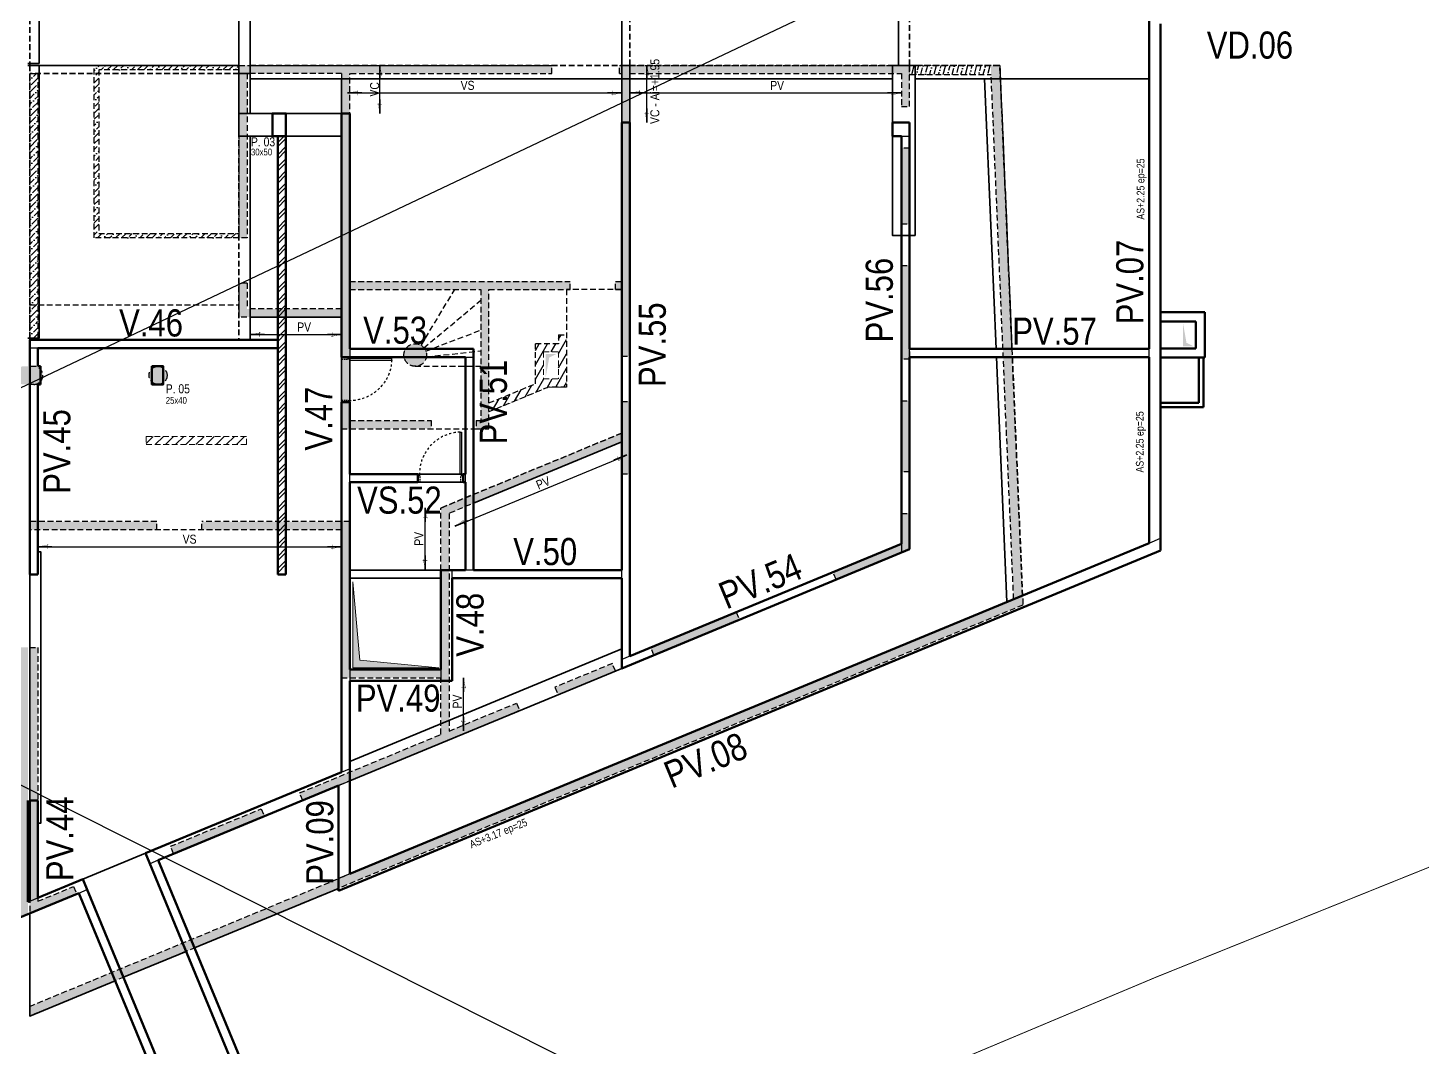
# Model space of a CAD drawing. Extents: x -10329 to 23244, y -15032 to -6928.
# Drawn here: x -1895 to 1190, y -11542 to -9287 of the extents above; entities that cross this region are included whole.
import ezdxf
from ezdxf.enums import TextEntityAlignment as Align

# ---------------------------------------------------------------- set-up
doc = ezdxf.new("R2010")
doc.units = 0
for name, pattern in [('CACHE2', [4.7625, 3.175, -1.5875]), ('CACHEX2', [19.05, 12.7, -6.35]), ('CT-CACHE(x1)', [0.1, 0.05, -0.05]), ('MIXTE', [1, 0.5, -0.25, 0, -0.25])]:
    doc.linetypes.add(name, pattern=pattern)
doc.layers.get('Defpoints').update_dxf_attribs({"color": 53})
for name, color, linetype in [('limites', 242, 'MIXTE'), ('PYC - Portes', 101, 'CACHE2'), ('PYC_Charges', 3, 'Continuous'), ('PYC_Décaissés dalles', 41, 'CACHEX2'), ('PYC_HOZ_BET_VU', 252, 'Continuous'), ('PYC_Linteaux béton', 151, 'Continuous'), ('PYC_Poteaux', 1, 'Continuous')]:
    doc.layers.add(name, color=color, linetype=linetype)
for name, color, linetype, lineweight in [('PYC_Béton vu', 60, 'Continuous', 35), ('PYC_Impact niveau supérieur', 251, 'CACHEX2', 25), ('PYC_Murs agglos', 150, 'Continuous', 40), ('PYC_Murs agglos creux - Hachures', 40, 'Continuous', 18), ('PYC_Ombrage trémie', 7, 'Continuous', 18), ('PYC_Poteaux - Repère', 233, 'Continuous', 35), ('PYC_Poutres', 102, 'Continuous', 35), ('PYC_Voiles béton armé', 6, 'Continuous', 50), ('PYC_Voiles béton armé - Repère', 233, 'Continuous', 35)]:
    doc.layers.add(name, color=color, linetype=linetype, lineweight=lineweight)
doc.styles.add('EPAIS', font='TAHOMA.TTF')
doc.styles.add('PYC_Texte_Reperage', font='ARIALN.TTF')
doc.styles.add('PYC_Texte_Section', font='ARIALN.TTF')
doc.styles.get("Standard").update_dxf_attribs({"font": 'ARIAL.TTF'})
doc.linetypes.add('RBx0.50', pattern='A,0.25,-0.025,["V",Standard,S=0.05,R=0,X=-0.025,Y=-0.05],-0.05,["V",Standard,S=0.05,R=180,X=0.025,Y=0.05],-0.025', length=0.35)
doc.dimstyles.new('REPERAGE VOILES', dxfattribs={"dimscale": 0.75, "dimtxt": 0.25, "dimasz": 0.06, "dimexe": 0.1, "dimexo": 0.05, "dimgap": 0.05, "dimtad": 1, "dimdec": 1, "dimlfac": 100, "dimrnd": 0.5, "dimzin": 12, "dimdsep": 46, "dimtxsty": 'EPAIS', "dimblk": 'repere', "dimcen": 0.09, "dimse1": 1, "dimse2": 1, "dimclrd": 256, "dimclre": 256, "dimclrt": 256, "dimadec": 0, "dimazin": 0, "dimtfac": 1, "dimtdec": 1, "dimtmove": 1, "dimatfit": 0, "dimldrblk": 'repere', "dimfxl": 1, "dimtolj": 1, "dimtzin": 0, "dimarcsym": 0})
pattern_1 = [(75, (-4032.7195, -8917.559), (-4.886254, 18.566028), [23.8125, -4.7625, 0, -4.7625])]

# ---------------------------------------------------------------- blocks, each defined once
blk = doc.blocks.new('porte_20x90')
for p, q in [((0.02, 1), (0.2, 1)), ((0.02, 0), (0.2, 0))]:
    blk.add_line(p, q)
at = {"ltscale": 0.01}
for points in [[(0.2, 0.965), (0.2, 1), (0.02, 1), (0.02, 0.95), (0.165, 0.95), (0.165, 0.965), (0.2, 0.965)], [(0.2, 0.035), (0.2, 0), (0.02, 0), (0.02, 0.05), (0.165, 0.05), (0.165, 0.035), (0.2, 0.035)]]:
    blk.add_lwpolyline(points, dxfattribs=at)
blk.add_lwpolyline([(0.2, 0.065), (1.13, 0.065), (1.13, 0.035), (0.2, 0.035)], close=True)
at = {"linetype": 'CT-CACHE(x1)'}
blk.add_arc((0.2, 0.035), 0.93, 1.8486, 90, dxfattribs=at)
blk = doc.blocks.new('*U39')
at = {"color": 0, "linetype": 'Continuous', "lineweight": 25}
blk.add_solid([(5, -28), (5, -5), (12.5, -12.5), (55, -5)], dxfattribs=at)
blk = doc.blocks.new('repere')
blk.add_lwpolyline([(0, 0), (-6.94, 0)])
blk.add_lwpolyline([(0, 0, 0, 0.2, 0), (-5.14, -0.93, 0, 0, 0)], format="xyseb")
at = {"const_width": 0.2}
blk.add_lwpolyline([(-4.62, -1.23), (-4.62, 1.09)], dxfattribs=at)
blk = doc.blocks.new('*D45')
at = {"layer": 'Defpoints', "color": 0, "transparency": 16777216}
for p in [(-961.7, -10724.6), (-930.7, -10724.6), (-961.7, -10842.1)]:
    blk.add_point(p, dxfattribs=at)
at = {"layer": 'PYC_Voiles béton armé - Repère', "lineweight": -2, "transparency": 16777216}
blk.add_line((-930.7, -10837.6), (-930.7, -10729.1), dxfattribs=at)
at = {"layer": 'PYC_Voiles béton armé - Repère', "lineweight": -2, "transparency": 16777216, "xscale": 4.5, "yscale": 4.5, "zscale": 4.5}
for p, rotation in [((-930.7, -10724.6), 90), ((-930.7, -10842.1), 270)]:
    blk.add_blockref('repere', p, dxfattribs=dict(at, rotation=rotation))
at = {"layer": 'PYC_Voiles béton armé - Repère', "transparency": 16777216, "insert": (-930.8, -10783.3), "char_height": 0.075, "attachment_point": 5, "rotation": 90, "style": 'EPAIS'}
blk.add_mtext('\\A1;117.5', dxfattribs=at)
blk = doc.blocks.new('*D48')
at = {"layer": 'Defpoints', "color": 0, "transparency": 16777216}
for p in [(-1872.7, -10397.1), (-1200.7, -10397.1), (-1200.7, -10434.8)]:
    blk.add_point(p, dxfattribs=at)
at = {"layer": 'PYC_Voiles béton armé - Repère', "lineweight": -2, "transparency": 16777216}
blk.add_line((-1868.2, -10434.8), (-1205.2, -10434.8), dxfattribs=at)
at = {"layer": 'PYC_Voiles béton armé - Repère', "lineweight": -2, "transparency": 16777216, "xscale": 4.5, "yscale": 4.5, "zscale": 4.5, "rotation": 180}
blk.add_blockref('repere', (-1872.7, -10434.8), dxfattribs=at)
at = {"layer": 'PYC_Voiles béton armé - Repère', "lineweight": -2, "transparency": 16777216, "xscale": 4.5, "yscale": 4.5, "zscale": 4.5}
blk.add_blockref('repere', (-1200.7, -10434.8), dxfattribs=at)
at = {"layer": 'PYC_Voiles béton armé - Repère', "transparency": 16777216, "insert": (-1536.7, -10434.7), "char_height": 0.075, "attachment_point": 5, "style": 'EPAIS'}
blk.add_mtext('\\A1;PV', dxfattribs=at)
blk = doc.blocks.new('*D49')
at = {"layer": 'Defpoints', "color": 0, "transparency": 16777216}
for p in [(-1015.7, -10348.5), (-979.7, -10348.5), (-980.7, -10485.6)]:
    blk.add_point(p, dxfattribs=at)
at = {"layer": 'PYC_Voiles béton armé - Repère', "lineweight": -2, "transparency": 16777216}
blk.add_line((-1015.7, -10481.1), (-1015.7, -10353), dxfattribs=at)
at = {"layer": 'PYC_Voiles béton armé - Repère', "lineweight": -2, "transparency": 16777216, "xscale": 4.5, "yscale": 4.5, "zscale": 4.5}
for p, rotation in [((-1015.7, -10348.5), 90), ((-1015.7, -10485.6), 270)]:
    blk.add_blockref('repere', p, dxfattribs=dict(at, rotation=rotation))
at = {"layer": 'PYC_Voiles béton armé - Repère', "transparency": 16777216, "insert": (-1015.8, -10417), "char_height": 0.075, "attachment_point": 5, "rotation": 90, "style": 'EPAIS'}
blk.add_mtext('\\A1;137', dxfattribs=at)
blk = doc.blocks.new('*D50')
at = {"layer": 'Defpoints', "color": 0, "transparency": 16777216}
for p in [(-580.7, -10203.9), (-569.2, -10231.6), (-961.7, -10360.5)]:
    blk.add_point(p, dxfattribs=at)
at = {"layer": 'PYC_Voiles béton armé - Repère', "lineweight": -2, "transparency": 16777216}
blk.add_line((-945.7, -10387.4), (-573.4, -10233.3), dxfattribs=at)
at = {"layer": 'PYC_Voiles béton armé - Repère', "lineweight": -2, "transparency": 16777216, "xscale": 4.5, "yscale": 4.5, "zscale": 4.5}
for p, rotation in [((-569.2, -10231.6), 22.48546513409529), ((-949.9, -10389.1), 202.4854651340953)]:
    blk.add_blockref('repere', p, dxfattribs=dict(at, rotation=rotation))
at = {"layer": 'PYC_Voiles béton armé - Repère', "transparency": 16777216, "insert": (-759.6, -10310.3), "char_height": 0.075, "attachment_point": 5, "rotation": 22.4855, "style": 'EPAIS'}
blk.add_mtext('\\A1;412', dxfattribs=at)
blk = doc.blocks.new('*U42')
at = {"color": 0, "linetype": 'Continuous', "lineweight": 25}
blk.add_solid([(5, -55), (5, -5), (12.5, -12.5), (28, -5)], dxfattribs=at)
blk = doc.blocks.new('*D53')
at = {"layer": 'Defpoints', "color": 0, "transparency": 16777216}
for p in [(-1402.7, -9926.6), (-1200.7, -9927.6), (-1200.7, -9965.3)]:
    blk.add_point(p, dxfattribs=at)
at = {"layer": 'PYC_Voiles béton armé - Repère', "lineweight": -2, "transparency": 16777216}
blk.add_line((-1398.2, -9965.3), (-1205.2, -9965.3), dxfattribs=at)
at = {"layer": 'PYC_Voiles béton armé - Repère', "lineweight": -2, "transparency": 16777216, "xscale": 4.5, "yscale": 4.5, "zscale": 4.5, "rotation": 180}
blk.add_blockref('repere', (-1402.7, -9965.3), dxfattribs=at)
at = {"layer": 'PYC_Voiles béton armé - Repère', "lineweight": -2, "transparency": 16777216, "xscale": 4.5, "yscale": 4.5, "zscale": 4.5}
blk.add_blockref('repere', (-1200.7, -9965.3), dxfattribs=at)
at = {"layer": 'PYC_Voiles béton armé - Repère', "transparency": 16777216, "insert": (-1301.7, -9965.2), "char_height": 0.075, "attachment_point": 5, "style": 'EPAIS'}
blk.add_mtext('\\A1;PV', dxfattribs=at)
blk = doc.blocks.new('*D56')
at = {"layer": 'Defpoints', "color": 0, "transparency": 16777216}
for p in [(-1187.2, -9349.9), (-580.7, -9367.9), (-580.7, -9430.7)]:
    blk.add_point(p, dxfattribs=at)
at = {"layer": 'PYC_Voiles béton armé - Repère', "lineweight": -2, "transparency": 16777216}
blk.add_line((-1182.7, -9430.7), (-585.2, -9430.7), dxfattribs=at)
at = {"layer": 'PYC_Voiles béton armé - Repère', "lineweight": -2, "transparency": 16777216, "xscale": 4.5, "yscale": 4.5, "zscale": 4.5, "rotation": 180}
blk.add_blockref('repere', (-1187.2, -9430.7), dxfattribs=at)
at = {"layer": 'PYC_Voiles béton armé - Repère', "lineweight": -2, "transparency": 16777216, "xscale": 4.5, "yscale": 4.5, "zscale": 4.5}
blk.add_blockref('repere', (-580.7, -9430.7), dxfattribs=at)
at = {"layer": 'PYC_Voiles béton armé - Repère', "transparency": 16777216, "insert": (-884, -9430.7), "char_height": 0.075, "attachment_point": 5, "style": 'EPAIS'}
blk.add_mtext('\\A1;606.5', dxfattribs=at)
blk = doc.blocks.new('*D57')
at = {"layer": 'Defpoints', "color": 0, "transparency": 16777216}
for p in [(-562.7, -9349.9), (38.3, -9368.9), (38.3, -9430.7)]:
    blk.add_point(p, dxfattribs=at)
at = {"layer": 'PYC_Voiles béton armé - Repère', "lineweight": -2, "transparency": 16777216}
blk.add_line((-558.2, -9430.7), (33.8, -9430.7), dxfattribs=at)
at = {"layer": 'PYC_Voiles béton armé - Repère', "lineweight": -2, "transparency": 16777216, "xscale": 4.5, "yscale": 4.5, "zscale": 4.5, "rotation": 180}
blk.add_blockref('repere', (-562.7, -9430.7), dxfattribs=at)
at = {"layer": 'PYC_Voiles béton armé - Repère', "lineweight": -2, "transparency": 16777216, "xscale": 4.5, "yscale": 4.5, "zscale": 4.5}
blk.add_blockref('repere', (38.3, -9430.7), dxfattribs=at)
at = {"layer": 'PYC_Voiles béton armé - Repère', "transparency": 16777216, "insert": (-262.2, -9430.7), "char_height": 0.075, "attachment_point": 5, "style": 'EPAIS'}
blk.add_mtext('\\A1;601', dxfattribs=at)
blk = doc.blocks.new('*D58')
at = {"layer": 'Defpoints', "color": 0, "transparency": 16777216}
for p in [(-1182.7, -9369.6), (-1115.9, -9369.6), (-1182.7, -9476.1)]:
    blk.add_point(p, dxfattribs=at)
at = {"layer": 'PYC_Voiles béton armé - Repère', "lineweight": -2, "transparency": 16777216}
blk.add_line((-1115.9, -9471.6), (-1115.9, -9374.1), dxfattribs=at)
at = {"layer": 'PYC_Voiles béton armé - Repère', "lineweight": -2, "transparency": 16777216, "xscale": 4.5, "yscale": 4.5, "zscale": 4.5}
for p, rotation in [((-1115.9, -9369.6), 90), ((-1115.9, -9476.1), 270)]:
    blk.add_blockref('repere', p, dxfattribs=dict(at, rotation=rotation))
at = {"layer": 'PYC_Voiles béton armé - Repère', "transparency": 16777216, "insert": (-1115.9, -9422.8), "char_height": 0.075, "attachment_point": 5, "rotation": 90, "style": 'EPAIS'}
blk.add_mtext('\\A1;PV', dxfattribs=at)
blk = doc.blocks.new('*D59')
at = {"layer": 'Defpoints', "color": 0, "transparency": 16777216}
for p in [(-562.7, -9369.6), (-525, -9369.6), (-562.7, -9496.1)]:
    blk.add_point(p, dxfattribs=at)
at = {"layer": 'PYC_Voiles béton armé - Repère', "lineweight": -2, "transparency": 16777216}
blk.add_line((-525, -9491.6), (-525, -9374.1), dxfattribs=at)
at = {"layer": 'PYC_Voiles béton armé - Repère', "lineweight": -2, "transparency": 16777216, "xscale": 4.5, "yscale": 4.5, "zscale": 4.5}
for p, rotation in [((-525, -9369.6), 90), ((-525, -9496.1), 270)]:
    blk.add_blockref('repere', p, dxfattribs=dict(at, rotation=rotation))
at = {"layer": 'PYC_Voiles béton armé - Repère', "transparency": 16777216, "insert": (-525, -9432.8), "char_height": 0.075, "attachment_point": 5, "rotation": 90, "style": 'EPAIS'}
blk.add_mtext('\\A1;PV', dxfattribs=at)
blk = doc.blocks.new('*D60')
at = {"layer": 'Defpoints', "color": 0, "transparency": 16777216}
for p in [(-562.7, -9369.6), (-525, -9369.6), (-562.7, -9496.1)]:
    blk.add_point(p, dxfattribs=at)
at = {"layer": 'PYC_Voiles béton armé - Repère', "lineweight": -2, "transparency": 16777216}
blk.add_line((-525, -9491.6), (-525, -9374.1), dxfattribs=at)
at = {"layer": 'PYC_Voiles béton armé - Repère', "lineweight": -2, "transparency": 16777216, "xscale": 4.5, "yscale": 4.5, "zscale": 4.5}
for p, rotation in [((-525, -9369.6), 90), ((-525, -9496.1), 270)]:
    blk.add_blockref('repere', p, dxfattribs=dict(at, rotation=rotation))
at = {"layer": 'PYC_Voiles béton armé - Repère', "transparency": 16777216, "insert": (-525, -9432.8), "char_height": 0.075, "attachment_point": 5, "rotation": 90, "style": 'EPAIS'}
blk.add_mtext('\\A1;PV', dxfattribs=at)

msp = doc.modelspace()

# ---------------------------------------------------------------- hatches: boundary and pattern name
at = {"layer": 'PYC_Impact niveau supérieur'}
h = msp.add_hatch(dxfattribs=at)
h.set_pattern_fill('DOTS', color=256, scale=3, angle=43, style=0)
h.set_pattern_definition([(43, (-2717.7195, -9921.5586), (-1.506481, 5.1070806), [0, -4.7625])])
h.paths.add_polyline_path([(-3669.189, -11730.968), (-3687.02, -11733.43), (-3653.567, -11975.784), (-3551.006, -11933.332), (-3557.89, -11916.7), (-3638.923, -11950.241)])
h.paths.add_polyline_path([(-3122.281, -11755.875), (-3129.165, -11739.244), (-3343.528, -11827.972), (-3336.644, -11844.604)])
h.paths.add_polyline_path([(-3727.712, -11306.988), (-3745.543, -11309.45), (-3718.743, -11503.609), (-3700.912, -11501.147)])
h.paths.add_polyline_path([(-3080.72, -11090.559), (-3757.725, -11090.559), (-3767.024, -11022.189), (-3784.855, -11024.65), (-3758.123, -11218.314), (-3740.292, -11215.853), (-3754.964, -11108.559), (-3080.72, -11108.559)])
h.paths.add_polyline_path([(-3807.703, -10727.483), (-3825.534, -10729.944), (-3797.435, -10933.514), (-3779.604, -10931.053)])
h.paths.add_polyline_path([(-3306.72, -10477.559), (-3842.339, -10477.559), (-3856.381, -10374.827), (-3874.212, -10377.288), (-3857.257, -10500.123), (-3839.426, -10497.662), (-3839.578, -10495.559), (-3306.72, -10495.559)], flags=17)
h.paths.add_polyline_path([(-3902.188, -10042.973), (-3920.019, -10045.434), (-3905.935, -10147.467), (-3888.104, -10145.006)], flags=16)
h.paths.add_polyline_path([(-3947.311, -9716.073), (-3965.142, -9718.534), (-3932.598, -9954.299), (-3914.767, -9951.837)], flags=17)
h.paths.add_polyline_path([(-2845.72, -8908.559), (-4076.945, -8908.559), (-4061.267, -9022.137), (-4043.436, -9019.676), (-4056.289, -8926.559), (-2863.72, -8926.559), (-2863.72, -9005.559), (-2845.72, -9005.559)])
h.paths.add_polyline_path([(-4011.713, -9249.497), (-4029.544, -9251.958), (-4013.409, -9368.85), (-3995.578, -9366.388)])
h.paths.add_polyline_path([(-2814.22, -9208.559), (-2845.72, -9208.559), (-2845.72, -9097.559), (-2863.72, -9097.559), (-2863.72, -9226.559), (-2814.22, -9226.559)])
h.paths.add_polyline_path([(-2645.72, -9208.559), (-2722.22, -9208.559), (-2722.22, -9226.559), (-2663.72, -9226.559), (-2663.72, -9320.559), (-2645.72, -9320.559)])
h.paths.add_polyline_path([(-2645.72, -9412.559), (-2663.72, -9412.559), (-2663.72, -9589.559), (-2645.72, -9589.559)])
edge = h.paths.add_edge_path()
edge.add_arc((-2398.72, -10055.559), 20, 0, 360)
edge = h.paths.add_edge_path(flags=17)
edge.add_arc((-2820.72, -10291.559), 25, 0, 360)
h.paths.add_polyline_path([(-2916.696, -11670.78), (-2923.58, -11654.149), (-3044.159, -11704.058), (-3037.275, -11720.69)])
h.paths.add_polyline_path([(-2214.474, -11380.119), (-2221.358, -11363.488), (-2355.797, -11419.134), (-2348.913, -11435.766)])
h.paths.add_polyline_path([(-1872.72, -10657.559), (-1890.72, -10657.559), (-1890.72, -11246.112), (-1786.591, -11203.011), (-1793.475, -11186.38), (-1872.72, -11219.18)])
h.paths.add_polyline_path([(-1371.725, -11031.292), (-1378.609, -11014.66), (-1579.112, -11097.652), (-1572.228, -11114.283)])
h.paths.add_polyline_path([(-1609.72, -10379.059), (-1890.72, -10379.059), (-1890.72, -10397.059), (-1609.72, -10397.059)])
edge = h.paths.add_edge_path()
edge.add_line((-1894.72, -10035.559), (-1903.72, -10035.559))
edge.add_arc((-1903.72, -10055.559), 20, 90, 270)
edge.add_line((-1903.72, -10075.559), (-1894.72, -10075.559))
edge.add_line((-1894.72, -10075.559), (-1894.72, -10035.559))
edge = h.paths.add_edge_path()
edge.add_line((-1881.72, -10035.559), (-1890.72, -10035.559))
edge.add_line((-1890.72, -10035.559), (-1890.72, -10075.559))
edge.add_line((-1890.72, -10075.559), (-1881.72, -10075.559))
edge.add_arc((-1881.72, -10055.559), 20, 270, 450)
edge = h.paths.add_edge_path()
edge.add_arc((-1606.72, -10055.559), 20, 0, 360)
edge = h.paths.add_edge_path(flags=17)
edge.add_arc((-1037.72, -10010.559), 25, 0, 360)
h.paths.add_polyline_path([(-562.72, -9387.559), (38.28, -9387.559), (38.28, -9460.559), (56.28, -9460.559), (56.28, -9369.559), (-585.72, -9369.559), (-585.72, -9387.559), (-580.72, -9387.559), (-580.72, -9847.559), (-594.72, -9847.559), (-594.72, -9865.559), (-580.72, -9865.559), (-580.72, -10013.059), (-562.72, -10013.059)])
h.paths.add_polyline_path([(-594.661, -10709.652), (-601.545, -10693.02), (-728.592, -10745.607), (-721.708, -10762.239)], flags=17)
h.paths.add_polyline_path([(-320.702, -10596.256), (-327.586, -10579.624), (-516.539, -10657.835), (-509.655, -10674.467)])
h.paths.add_polyline_path([(56.28, -10440.217), (56.28, -10361.059), (38.28, -10361.059), (38.28, -10428.186), (-113.223, -10490.896), (-106.339, -10507.528)])
h.paths.add_polyline_path([(56.28, -10112.059), (38.28, -10112.059), (38.28, -10269.059), (56.28, -10269.059)])
h.paths.add_polyline_path([(56.28, -9812.559), (38.28, -9812.559), (38.28, -10020.059), (56.28, -10020.059)])
h.paths.add_polyline_path([(56.28, -9552.559), (38.28, -9552.559), (38.28, -9720.559), (56.28, -9720.559)], flags=17)
edge = h.paths.add_edge_path()
edge.add_arc((47.28, -8917.559), 20, 0, 360)
edge = h.paths.add_edge_path()
edge.add_arc((-572.72, -8917.559), 20, 0, 360)
edge = h.paths.add_edge_path()
edge.add_arc((-1216.72, -8917.559), 20, 0, 360)
h.paths.add_polyline_path([(-3133.72, -10625.559), (-3133.72, -9549.559), (-3970.433, -9549.559), (-3982.999, -9457.524), (-4000.83, -9459.985), (-3977.721, -9627.398), (-3959.89, -9624.937), (-3967.672, -9567.559), (-3151.72, -9567.559), (-3151.72, -10477.559), (-3216.72, -10477.559), (-3216.72, -10495.559), (-3151.72, -10495.559), (-3151.72, -10625.559)])
h.paths.add_polyline_path([(-1912.72, -10657.559), (-1912.72, -11235.737), (-2006.995, -11274.759), (-2000.111, -11291.391), (-1894.72, -11247.768), (-1894.72, -10657.559)])
h.paths.add_polyline_path([(-2657.72, -10625.559), (-2675.72, -10625.559), (-2675.72, -11551.555), (-2838.574, -11618.964), (-2831.69, -11635.595), (-2433.918, -11470.951), (-2440.802, -11454.319), (-2657.72, -11544.105)])
h.paths.add_polyline_path([(-874.72, -10173.559), (-874.72, -9865.559), (-694.72, -9865.559), (-694.72, -9847.559), (-1182.72, -9847.559), (-1182.72, -9387.559), (-735.72, -9387.559), (-735.72, -9369.559), (-1427.72, -9369.559), (-1427.72, -9751.559), (-1409.72, -9751.559), (-1409.72, -9387.559), (-1200.72, -9387.559), (-1200.72, -9908.559), (-1409.72, -9908.559), (-1409.72, -9850.559), (-1427.72, -9850.559), (-1427.72, -9926.559), (-1200.72, -9926.559), (-1200.72, -10173.559), (-1002.72, -10173.559), (-1002.72, -10155.559), (-1182.72, -10155.559), (-1182.72, -9865.559), (-892.72, -9865.559), (-892.72, -10155.559), (-902.72, -10155.559), (-902.72, -10173.559)])
h.paths.add_polyline_path([(-1182.72, -10706.559), (-1182.72, -10379.059), (-1509.72, -10379.059), (-1509.72, -10397.059), (-1200.72, -10397.059), (-1200.72, -10724.559), (-980.72, -10724.559), (-980.72, -10849.967), (-1293.604, -10979.475), (-1286.719, -10996.106), (-806.714, -10797.424), (-813.598, -10780.793), (-962.72, -10842.516), (-962.72, -10360.903), (-581.029, -10203.121), (-580.72, -10273.559), (-562.72, -10273.559), (-562.72, -10113.059), (-580.72, -10113.059), (-580.41, -10182.97), (-980.72, -10348.872), (-980.72, -10706.559)])
h.paths.add_polyline_path([(-3008.72, -9919.559), (-2715.72, -9919.559), (-2715.72, -10123.559), (-2983.72, -10123.559), (-2983.72, -10156.559), (-2965.72, -10156.559), (-2965.72, -10141.559), (-2675.72, -10141.559), (-2675.72, -10436.559), (-2965.72, -10436.559), (-2965.72, -10256.559), (-2983.72, -10256.559), (-2983.72, -10454.559), (-2657.72, -10454.559), (-2657.72, -10123.559), (-2697.72, -10123.559), (-2697.72, -9919.559), (-2645.72, -9919.559), (-2645.72, -9681.559), (-2663.72, -9681.559), (-2663.72, -9901.559), (-3008.72, -9901.559)])
h = msp.add_hatch(dxfattribs=at)
h.set_pattern_fill('ANSI36', color=256, scale=3, angle=30, style=0)
h.set_pattern_definition(pattern_1)
edge = h.paths.add_edge_path()
edge.add_line((255.77, -9369.557), (306.934, -10563.746))
edge.add_line((306.934, -10563.746), (-1890.72, -11473.39))
edge.add_line((-1890.72, -11473.39), (-1890.72, -11451.745))
edge.add_line((-1890.72, -11451.745), (286.353, -10550.619))
edge.add_line((286.353, -10550.619), (235.752, -9369.559))
edge.add_line((235.752, -9369.559), (255.77, -9369.559))
h = msp.add_hatch(dxfattribs=at)
h.set_pattern_fill('ANSI36', color=256, scale=3, style=0)
h.set_pattern_definition([(45, (-4032.7195, -8918.059), (5.051394, 18.521778), [23.8125, -4.7625, 0, -4.7625])])
h.paths.add_polyline_path([(-1427.72, -9379.559), (-1737.72, -9379.559), (-1737.72, -9741.559), (-1427.72, -9741.559), (-1427.72, -9751.559), (-1747.72, -9751.559), (-1747.72, -9369.559), (-1427.72, -9369.559)])
h = msp.add_hatch(dxfattribs=at)
h.set_pattern_fill('ANSI36', color=256, scale=3, angle=30, style=0)
h.set_pattern_definition(pattern_1)
h.paths.add_polyline_path([(235.752, -9369.559), (56.28, -9369.559), (56.28, -9389.559), (236.609, -9389.559)])
h = msp.add_hatch(dxfattribs=at)
h.set_pattern_fill('ANSI36', color=256, scale=3, style=0)
h.set_pattern_definition([(45, (-4032.7195, -8917.559), (5.051394, 18.52178), [23.8125, -4.7625, 0, -4.7625])])
h.paths.add_polyline_path([(-1890.72, -9387.559), (-1872.72, -9387.559), (-1872.72, -9977.059), (-1890.72, -9977.059)])
h = msp.add_hatch(dxfattribs=at)
h.set_pattern_fill('ANSI31', color=256, scale=5, angle=15, style=0)
h.set_pattern_definition([(60, (-4032.72, -8917.559), (-13.74815, 7.9375), [])])
h.paths.add_polyline_path([(-702.72, -9965.559), (-720.72, -9965.559), (-720.72, -9985.559), (-771.72, -9985.559), (-771.72, -10074.047), (-874.72, -10116.68), (-874.72, -10136.161), (-742.802, -10081.559), (-702.72, -10081.559)])
h.paths.add_polyline_path([(-753.72, -10003.559), (-720.72, -10003.559), (-720.72, -10063.559), (-753.72, -10063.559)], flags=16)
h = msp.add_hatch(dxfattribs=at)
h.set_pattern_fill('ANSI31', color=256, scale=5, style=0)
h.set_pattern_definition([(45, (-2717.72, -9921.559), (-11.22532, 11.22532), [])])
h.paths.add_polyline_path([(-1411.22, -10190.559), (-1633.22, -10190.559), (-1633.22, -10208.559), (-1411.22, -10208.559)])
at = {"layer": 'PYC_Murs agglos creux - Hachures', "linetype": 'Continuous', "lineweight": 15}
h = msp.add_hatch(dxfattribs=at)
h.set_pattern_fill('ANSI32', color=40, scale=2, angle=0.000056, style=0)
h.set_pattern_definition([(45.00006, (-4032.72, -8917.559), (-13.4704, 13.47037), []), (45.00006, (-4023.74, -8917.559), (-13.4704, 13.47037), [])])
h.paths.add_polyline_path([(-1323.72, -9526.059), (-1341.72, -9526.059), (-1341.72, -10496.059), (-1323.72, -10496.059)])
at = {"layer": 'PYC_Ombrage trémie'}
msp.add_hatch(color=256, dxfattribs=at).paths.add_polyline_path([(-1160.508, -10685.854), (-1175.655, -10512.188), (-1175.655, -10702.68), (-985.173, -10702.68)])

# ---------------------------------------------------------------- linework, layer by layer
at = {"color": 1}
for points in [[(-10328.724, -14072.899), (4130.259, -7219.282)], [(4276.309, -14072.899), (-9355.055, -7219.282)]]:
    msp.add_lwpolyline(points, dxfattribs=at)
at = {"layer": 'limites', "ltscale": 150, "const_width": 2, "flags": 128}
msp.add_lwpolyline([(1318.83, -11098.226), (601.041, -11387.299), (-925.512, -12028.794), (-1738.386, -12356.789), (-2773.937, -12810.42), (-2891.292, -12853.144), (-3127.837, -12946.037), (-3669.751, -13167.798), (-4315.374, -13505.633), (-4866.173, -13801.56), (-4935.281, -13331.624), (-5140.065, -11877.607), (-5212.444, -11403.823), (-5355.007, -10369.252), (-5491.872, -9385.052), (-5561.731, -8881.707), (-5613.541, -8503.048), (-5715.401, -7769.271), (-4979.569, -7732.648), (-4978.859, -7732.623), (-4129.497, -7701.928), (-4000.89, -7702.533), (-3549.959, -7704.656), (-2145.023, -7715.725), (1152.191, -7722.931)], close=True, dxfattribs=at)
at = {"layer": 'PYC_Béton vu'}
for p, q in [((-1869.72, -9365.559), (-1894.72, -9365.559)), ((-1869.72, -9369.559), (-1894.72, -9369.559)), ((-1890.72, -9365.559), (-1890.72, -9369.559)), ((-1200.72, -9476.059), (-1200.72, -9399.559)), ((-908.72, -10338.551), (-580.72, -10202.786)), ((-1773.034, -11170.343), (-1634.438, -11112.976))]:
    msp.add_line(p, q, dxfattribs=at)
at = {"layer": 'PYC_Béton vu', "linetype": 'CACHEX2'}
for points in [[(-1890.72, -8942.059), (-1890.72, -9365.559)], [(-1890.72, -9369.559), (-1890.72, -9973.059)]]:
    msp.add_lwpolyline(points, dxfattribs=at)
at = {"layer": 'PYC_Béton vu'}
for points in [[(-1869.72, -9365.559), (-1869.72, -8942.059)], [(-1894.72, -9973.059), (-1869.72, -9973.059), (-1869.72, -9369.559)], [(257.056, -9399.559), (586.28, -9399.559)], [(-1200.72, -9926.559), (-1402.72, -9926.559)], [(-1890.72, -9973.059), (-1890.72, -9977.059)], [(-1526.083, -11322.461), (-1207.72, -11190.685)], [(-1890.72, -11246.112), (-1890.72, -11473.39), (-1701.638, -11395.127)], [(-1683.159, -11387.478), (-1544.562, -11330.11)]]:
    msp.add_lwpolyline(points, dxfattribs=at)
at = {"layer": 'PYC_Charges', "color": 3, "linetype": 'CACHEX2', "lineweight": 15}
for points in [[(-753.72, -10003.559), (-753.72, -10063.559)], [(-753.72, -10003.559), (-720.72, -10003.559)], [(-720.72, -10003.559), (-720.72, -10063.559)], [(-874.72, -10136.161), (-742.802, -10081.559), (-702.72, -10081.559)], [(-753.72, -10063.559), (-720.72, -10063.559)]]:
    msp.add_lwpolyline(points, dxfattribs=at)
at = {"layer": 'PYC_Décaissés dalles'}
msp.add_line((-1890.72, -9899.559), (-1427.72, -9899.559), dxfattribs=at)
at = {"layer": 'PYC_HOZ_BET_VU', "linetype": 'RBx0.50', "ltscale": 50}
for p, q in [((38.28, -9526.059), (56.28, -9526.059)), ((-1872.72, -9995.059), (-1890.72, -9995.059)), ((-1182.72, -9997.059), (-1182.72, -10015.059)), ((-926.72, -10015.059), (-908.72, -10015.059)), ((56.28, -10015.059), (56.28, -9997.059)), ((586.28, -10015.059), (586.28, -9997.059)), ((-1182.72, -10292.059), (-1182.72, -10274.059)), ((-926.72, -10292.059), (-926.72, -10274.059)), ((586.28, -10426.474), (611.28, -10416.126)), ((38.28, -10428.186), (38.28, -10447.667)), ((-1182.72, -10504.559), (-1182.72, -10486.559)), ((-955.72, -10504.559), (-955.72, -10486.559)), ((-908.72, -10486.559), (-926.72, -10486.559)), ((-580.72, -10504.559), (-580.72, -10486.559)), ((-562.72, -10676.95), (-580.72, -10684.4)), ((-1182.72, -10706.559), (-1182.72, -10731.559)), ((-980.72, -10706.559), (-980.72, -10731.559)), ((-1200.72, -10933.453), (-1182.76, -10926.019)), ((-1207.72, -10963.407), (-1182.72, -10953.059)), ((-1606.397, -11128.426), (-1624.877, -11136.075)), ((-1182.72, -11158.692), (-1207.72, -11169.04)), ((-1781.953, -11201.092), (-1763.473, -11193.443)), ((-1890.679, -11219.038), (-1872.72, -11211.604))]:
    msp.add_line(p, q, dxfattribs=at)
at = {"layer": 'PYC_Impact niveau supérieur'}
for p, q in [((-1024.729, -9989.199), (-950.209, -9865.559)), ((-580.72, -9865.559), (-702.72, -9865.559)), ((-702.72, -9865.559), (-702.72, -10081.559)), ((-1018.432, -9994.653), (-892.72, -9889.434)), ((-1014.284, -10001.853), (-892.72, -9955.347)), ((-1013.071, -10014.738), (-892.72, -10001.204)), ((-1037.72, -10035.559), (-892.72, -10035.559)), ((-742.802, -10081.559), (-874.72, -10136.161)), ((-702.72, -10081.559), (-742.802, -10081.559)), ((-979.72, -10348.458), (-580.72, -10183.305)), ((-980.72, -10486.559), (-980.72, -10348.872))]:
    msp.add_line(p, q, dxfattribs=at)
for points in [[(255.77, -9369.557), (306.934, -10563.746), (-1890.72, -11473.39), (-1890.72, -11451.745), (286.353, -10550.619), (236.609, -9389.559)], [(-1427.72, -9368.559), (-1427.72, -9751.559)], [(-1427.72, -9369.559), (-735.72, -9369.559)], [(-735.72, -9387.559), (-735.72, -9369.559)], [(-585.72, -9369.559), (56.28, -9369.559)], [(-585.72, -9387.559), (-585.72, -9369.559)], [(38.28, -9387.559), (38.28, -9460.559), (56.28, -9460.559), (56.28, -9368.559)], [(255.77, -9369.559), (56.28, -9369.559), (56.28, -9389.559), (236.609, -9389.559)], [(-1200.72, -9387.559), (-1409.72, -9387.559)], [(-1409.72, -9387.559), (-1409.72, -9751.559)], [(-1200.72, -9387.559), (-1200.72, -9908.559)], [(-1182.72, -9847.559), (-1182.72, -9387.559)], [(-1180.72, -9387.559), (-735.72, -9387.559)], [(-585.72, -9387.559), (-580.72, -9387.559)], [(-580.72, -9387.559), (-580.72, -9847.559)], [(-562.72, -9387.559), (-562.72, -10013.059)], [(-562.72, -9387.559), (38.28, -9387.559)], [(-1409.72, -9751.559), (-1427.72, -9751.559)], [(-1427.72, -9851.559), (-1427.72, -9926.559)], [(-1409.72, -9851.559), (-1427.72, -9851.559)], [(-1409.72, -9851.559), (-1409.72, -9908.559)], [(-1182.72, -9847.559), (-694.72, -9847.559)], [(-1182.72, -9865.559), (-1182.72, -10155.559)], [(-1182.72, -9865.559), (-892.72, -9865.559), (-892.72, -10155.559)], [(-902.72, -10173.559), (-874.72, -10173.559), (-874.72, -9865.559)], [(-874.72, -9865.559), (-694.72, -9865.559)], [(-694.72, -9865.559), (-694.72, -9847.559)], [(-594.72, -9847.559), (-580.72, -9847.559)], [(-594.72, -9865.559), (-594.72, -9847.559)], [(-594.72, -9865.559), (-580.72, -9865.559)], [(-580.72, -9865.559), (-580.72, -10013.059)], [(-1200.72, -9926.559), (-1427.72, -9926.559)], [(-1200.72, -9908.559), (-1409.72, -9908.559)], [(-1200.72, -9926.559), (-1200.72, -10173.559)], [(-874.72, -10116.68), (-771.72, -10074.047), (-771.72, -9985.559)], [(-720.72, -9965.559), (-720.72, -9985.559), (-771.72, -9985.559)], [(-720.72, -9965.559), (-702.72, -9965.559)], [(-580.72, -10013.059), (-562.72, -10013.059)], [(-580.72, -10113.059), (-580.72, -10182.223)], [(-580.72, -10113.059), (-562.72, -10113.059)], [(-562.72, -10113.059), (-562.72, -10273.559)], [(-1200.72, -10173.559), (-902.72, -10173.559)], [(-1182.72, -10155.559), (-1002.72, -10155.559)], [(-1002.72, -10155.559), (-1002.72, -10173.559)], [(-902.72, -10155.559), (-892.72, -10155.559)], [(-902.72, -10155.559), (-902.72, -10173.559)], [(-580.72, -10202.786), (-962.72, -10360.903), (-962.72, -10842.516), (-813.598, -10780.793), (-806.714, -10797.424), (-1286.719, -10996.106), (-1293.604, -10979.475), (-980.72, -10849.967), (-980.72, -10724.559)], [(-580.72, -10183.305), (-980.72, -10348.872)], [(-580.72, -10203.869), (-580.72, -10273.559)], [(-580.72, -10273.559), (-562.72, -10273.559)], [(38.28, -10428.186), (38.28, -10361.059), (56.28, -10361.059), (56.28, -10440.217)], [(-1890.72, -10397.059), (-1890.72, -10379.059)], [(-1609.72, -10379.059), (-1890.72, -10379.059)], [(-1609.72, -10397.059), (-1609.72, -10379.059)], [(-1182.72, -10379.059), (-1509.72, -10379.059)], [(-1509.72, -10397.059), (-1509.72, -10379.059)], [(-1182.72, -10379.059), (-1182.72, -10486.559)], [(-1200.72, -10397.059), (-1890.72, -10397.059)], [(-1200.72, -10397.059), (-1200.72, -10724.559), (-980.72, -10724.559)], [(56.28, -10440.217), (-106.339, -10507.528), (-113.223, -10490.896), (38.28, -10428.186)], [(-1182.72, -10504.559), (-1182.72, -10486.559)], [(-980.72, -10504.559), (-980.72, -10486.559)], [(-1182.72, -10504.559), (-1182.72, -10706.559)], [(-980.72, -10504.559), (-980.72, -10706.559)], [(-1890.72, -10657.559), (-1890.72, -11246.112)], [(-1890.72, -10657.559), (-1872.72, -10657.559)], [(-1872.72, -10657.559), (-1872.72, -11219.18)], [(-1182.72, -10706.559), (-980.72, -10706.559)], [(-1872.72, -11219.18), (-1793.475, -11186.38), (-1786.591, -11203.011), (-1890.72, -11246.112)]]:
    msp.add_lwpolyline(points, dxfattribs=at)
for points in [[(-1427.72, -9379.559), (-1737.72, -9379.559), (-1737.72, -9741.559), (-1427.72, -9741.559), (-1427.72, -9751.559), (-1747.72, -9751.559), (-1747.72, -9369.559), (-1427.72, -9369.559)], [(-1890.72, -9387.559), (-1872.72, -9387.559), (-1872.72, -9977.059), (-1890.72, -9977.059)], [(56.28, -9720.559), (56.28, -9552.559), (38.28, -9552.559), (38.28, -9720.559)], [(56.28, -10020.059), (38.28, -10020.059), (38.28, -9812.559), (56.28, -9812.559)], [(56.28, -10269.059), (38.28, -10269.059), (38.28, -10112.059), (56.28, -10112.059)], [(-516.539, -10657.835), (-327.586, -10579.624), (-320.702, -10596.256), (-509.655, -10674.467)], [(-728.592, -10745.607), (-721.708, -10762.239), (-594.661, -10709.652), (-601.545, -10693.02)], [(-1378.609, -11014.66), (-1371.725, -11031.292), (-1572.228, -11114.283), (-1579.112, -11097.652)]]:
    msp.add_lwpolyline(points, close=True, dxfattribs=at)
msp.add_lwpolyline([(-1881.72, -10075.559), (-1890.72, -10075.559), (-1890.72, -10035.559), (-1881.72, -10035.559, -1)], format="xyb", close=True, dxfattribs=at)
at = {"layer": 'PYC_Impact niveau supérieur', "linetype": 'CACHEX2', "lineweight": 15}
msp.add_lwpolyline([(-1411.22, -10208.559), (-1411.22, -10190.559), (-1633.22, -10190.559), (-1633.22, -10208.559)], close=True, dxfattribs=at)
at = {"layer": 'PYC_Impact niveau supérieur'}
for centre, radius in [((-1037.72, -10010.559), 25), ((-1606.72, -10055.559), 20)]:
    msp.add_circle(centre, radius, dxfattribs=at)
at = {"layer": 'PYC_Linteaux béton', "lineweight": 35}
for p, q in [((-1200.72, -10115.059), (-1200.72, -10015.059)), ((-1182.72, -10115.059), (-1182.72, -10015.059)), ((-1031.72, -10274.059), (-931.72, -10274.059)), ((-1031.72, -10292.059), (-931.72, -10292.059)), ((-980.72, -10486.559), (-1182.72, -10486.559)), ((-1182.72, -10504.559), (-980.72, -10504.559))]:
    msp.add_line(p, q, dxfattribs=at)
at = {"layer": 'PYC_Murs agglos', "color": 150, "linetype": 'Continuous', "lineweight": 50}
for p, q in [((-1341.72, -9526.059), (-1341.72, -10496.059)), ((-1323.72, -9526.059), (-1323.72, -10496.059)), ((-1323.72, -10496.059), (-1341.72, -10496.059))]:
    msp.add_line(p, q, dxfattribs=at)
at = {"layer": 'PYC_Ombrage trémie'}
msp.add_lwpolyline([(-985.173, -10702.68), (-1175.655, -10702.68), (-1175.655, -10512.188), (-1160.508, -10685.854)], close=True, dxfattribs=at)
at = {"layer": 'PYC_Poteaux', "color": 1, "linetype": 'Continuous', "lineweight": 50}
for points in [[(-1353.72, -9526.059), (-1323.72, -9526.059), (-1323.72, -9476.059), (-1353.72, -9476.059)], [(-1620.22, -10035.559), (-1595.22, -10035.559), (-1595.22, -10075.559), (-1620.22, -10075.559)]]:
    msp.add_lwpolyline(points, close=True, dxfattribs=at)
at = {"layer": 'PYC_Poutres'}
for p, q in [((-1427.72, -9369.559), (-1427.72, -8927.559)), ((-1402.72, -9476.059), (-1402.72, -8927.559)), ((-580.72, -9399.559), (-580.72, -8938.059)), ((31.28, -8927.559), (31.28, -9369.559)), ((-1427.72, -9369.559), (-1890.72, -9369.559)), ((-1427.72, -9369.559), (-1427.72, -9476.059)), ((-1427.72, -9387.559), (-1402.72, -9387.559)), ((-1402.72, -9399.559), (-562.72, -9399.559)), ((-562.72, -9399.559), (18.28, -9399.559)), ((68.28, -9399.559), (257.056, -9399.559)), ((247.623, -9997.059), (222.023, -9399.559)), ((-1353.72, -9476.059), (-1427.72, -9476.059)), ((-1427.72, -9476.059), (-1427.72, -9516.059)), ((-1323.72, -9476.059), (-1200.72, -9476.059)), ((-1427.72, -9526.059), (-1200.72, -9526.059)), ((-1402.72, -9526.059), (-1402.72, -9976.059)), ((271.601, -10556.725), (248.394, -10015.059)), ((-1890.72, -10996.059), (-1890.72, -10496.059)), ((-1182.72, -10909.768), (-580.72, -10660.59)), ((-1182.72, -10953.059), (-580.72, -10703.881))]:
    msp.add_line(p, q, dxfattribs=at)
at = {"layer": 'PYC_Poutres', "linetype": 'CACHEX2'}
for p, q in [((-562.72, -9369.559), (-562.72, -8938.059)), ((56.28, -9369.559), (56.28, -9142.559)), ((-1402.72, -9369.559), (-580.72, -9369.559)), ((-562.72, -9369.559), (31.28, -9369.559)), ((31.28, -9369.559), (255.77, -9369.559)), ((282.655, -9997.059), (255.77, -9369.559)), ((-1427.72, -9387.559), (-1890.72, -9387.559)), ((-1427.72, -9516.059), (-1427.72, -9976.059)), ((306.023, -10542.477), (283.426, -10015.059))]:
    msp.add_line(p, q, dxfattribs=at)
at = {"layer": 'PYC_Poutres'}
for points in [[(-580.72, -9496.059), (-580.72, -9369.559), (-562.72, -9369.559), (-562.72, -9496.059)], [(68.28, -9746.059), (18.28, -9746.059), (18.28, -9369.559), (68.28, -9369.559), (68.28, -9746.059)], [(-1872.72, -10446.059), (-1865.72, -10446.059), (-1865.72, -11046.059), (-1872.72, -11046.059)]]:
    msp.add_lwpolyline(points, dxfattribs=at)
at = {"layer": 'PYC_Voiles béton armé'}
for p, q in [((586.28, -9997.059), (586.28, -9248.059)), ((611.28, -9278.059), (611.28, -10443.183)), ((-1200.72, -9476.059), (-1200.72, -10015.059)), ((-1200.72, -9476.059), (-1182.72, -9476.059)), ((-1182.72, -9476.059), (-1182.72, -9997.059)), ((-580.72, -10486.559), (-580.72, -9496.059)), ((-580.72, -9496.059), (-562.72, -9496.059)), ((-562.72, -10676.95), (-562.72, -9496.059)), ((38.28, -9496.059), (56.28, -9496.059)), ((56.28, -9997.059), (56.28, -9496.059)), ((38.28, -10428.186), (38.28, -9526.059)), ((611.28, -9916.059), (709.28, -9916.059)), ((709.28, -10016.059), (709.28, -9916.059)), ((611.28, -9936.059), (689.28, -9936.059)), ((689.28, -9996.059), (689.28, -9936.059)), ((-1890.72, -9977.059), (-1890.72, -10496.059)), ((-1890.72, -9977.059), (-1341.72, -9977.059)), ((-1872.72, -9995.059), (-1872.72, -10035.559)), ((-1872.72, -9995.059), (-1341.72, -9995.059)), ((-1200.72, -10015.059), (-926.72, -10015.059)), ((-1182.72, -9997.059), (-908.72, -9997.059)), ((-926.72, -10274.059), (-926.72, -10015.059)), ((-908.72, -10486.559), (-908.72, -9997.059)), ((56.28, -9997.059), (586.28, -9997.059)), ((56.28, -10440.217), (56.28, -10015.059)), ((56.28, -10015.059), (586.28, -10015.059)), ((586.28, -10426.474), (586.28, -10015.059)), ((611.28, -9996.059), (689.28, -9996.059)), ((611.28, -10016.059), (709.28, -10016.059)), ((696.28, -10116.059), (696.28, -10016.059)), ((706.28, -10126.059), (706.28, -10016.059)), ((-1872.72, -10035.559), (-1866.72, -10035.559)), ((-1866.72, -10075.559), (-1866.72, -10035.559)), ((-1872.72, -10075.559), (-1872.72, -10496.059)), ((-1872.72, -10075.559), (-1866.72, -10075.559)), ((-1200.72, -10115.059), (-1200.72, -10933.453)), ((-1200.72, -10115.059), (-1182.72, -10115.059)), ((-1182.72, -10115.059), (-1182.72, -10274.059)), ((611.28, -10116.059), (696.28, -10116.059)), ((611.28, -10126.059), (706.28, -10126.059)), ((-1182.72, -10274.059), (-1031.72, -10274.059)), ((-1182.72, -10292.059), (-1182.72, -10486.559)), ((-1182.72, -10292.059), (-1031.72, -10292.059)), ((-1031.72, -10292.059), (-1031.72, -10274.059)), ((-931.72, -10292.059), (-931.72, -10274.059)), ((-931.72, -10274.059), (-926.72, -10274.059)), ((-931.72, -10292.059), (-926.72, -10292.059)), ((-926.72, -10486.559), (-926.72, -10292.059)), ((-1182.72, -11158.692), (586.28, -10426.474)), ((-1207.72, -11196.097), (611.28, -10443.183)), ((-580.72, -10703.881), (56.28, -10440.217)), ((-562.72, -10676.95), (38.28, -10428.186)), ((-1182.72, -10504.559), (-1182.72, -10486.559)), ((-926.72, -10486.559), (-980.72, -10486.559)), ((-980.72, -10504.559), (-980.72, -10486.559)), ((-580.72, -10486.559), (-908.72, -10486.559)), ((-1890.72, -10496.059), (-1872.72, -10496.059)), ((-1182.72, -10504.559), (-1182.72, -10706.559)), ((-980.72, -10504.559), (-980.72, -10706.559)), ((-955.72, -10731.559), (-955.72, -10504.559)), ((-955.72, -10504.559), (-580.72, -10504.559)), ((-580.72, -10703.881), (-580.72, -10504.559)), ((-1182.72, -10706.559), (-980.72, -10706.559)), ((-1182.72, -10731.559), (-955.72, -10731.559)), ((-1182.72, -10731.559), (-1182.72, -11158.692)), ((-1207.72, -10963.407), (-1606.397, -11128.426)), ((-1207.72, -11196.097), (-1207.72, -10963.407)), ((-1894.72, -10996.059), (-1894.679, -11220.694)), ((-1890.72, -10996.059), (-1872.72, -10996.059)), ((-1890.72, -10996.059), (-1890.679, -11219.038)), ((-1872.72, -10996.059), (-1872.72, -11211.604)), ((-1299.647, -11921.814), (-1634.438, -11112.976)), ((-1606.397, -11128.426), (-1288.816, -11895.685)), ((-1438.243, -11979.181), (-1773.034, -11170.343)), ((-1781.953, -11201.092), (-4706.848, -12411.753)), ((-1464.372, -11968.351), (-1781.953, -11201.092))]:
    msp.add_line(p, q, dxfattribs=at)
for points in [[(38.28, -9496.059), (18.28, -9496.059), (18.28, -9526.059), (38.28, -9526.059)], [(-1341.72, -9995.059), (-1341.72, -9977.059)], [(-1634.438, -11112.976), (-1200.72, -10933.453)], [(-1872.72, -11211.604), (-1773.034, -11170.343)], [(-1894.679, -11220.694), (-1890.679, -11219.038)]]:
    msp.add_lwpolyline(points, dxfattribs=at)

# ---------------------------------------------------------------- block references
at = {"layer": 'PYC - Portes', "yscale": 100, "zscale": 100}
for p, xscale, rotation in [((-1202.72, -10015.059), -100, 180), ((-931.72, -10294.059), 100, 90.00000000000001)]:
    msp.add_blockref('porte_20x90', p, dxfattribs=dict(at, xscale=xscale, rotation=rotation))
at = {"layer": 'PYC_Ombrage trémie', "rotation": 90}
msp.add_blockref('*U39', (656.28, -9996.059), dxfattribs=at)
at = {"layer": 'PYC_Ombrage trémie'}
msp.add_blockref('*U42', (-753.72, -10003.559), dxfattribs=at)

# ---------------------------------------------------------------- texts
at = {"layer": 'PYC_Poteaux - Repère', "linetype": 'Continuous', "lineweight": 25}
for s, height, style, p in [('P. 03', 20, 'PYC_Texte_Reperage', (-1401.134, -9548.836)), ('30x50', 15, 'PYC_Texte_Section', (-1401.134, -9568.836)), ('P. 05', 20, 'PYC_Texte_Reperage', (-1589.71, -10095.265)), ('25x40', 15, 'PYC_Texte_Section', (-1589.71, -10118.341))]:
    msp.add_text(s, height=height, rotation=360, dxfattribs=dict(at, style=style)).set_placement(p)
at = {"layer": 'PYC_Voiles béton armé - Repère', "style": 'PYC_Texte_Reperage'}
for s, height, rotation, p in [('VD.06', 60, 359.999935, (809.165, -9324.706)), ('VC - Ai=+1.95', 20, 89.999935, (-507.504, -9427.252)), ('VC', 20, 89.999935, (-1127.504, -9422.635)), ('VS', 20, 359.999935, (-921.829, -9413.879)), ('PV', 20, 359.999935, (-237.003, -9413.879)), ('AS+2.25 ep=25', 17, 90, (567.193, -9643.314)), ('PV.07', 60, 90, (543.306, -9848.982)), ('PV.56', 60, 90, (-10.957, -9888.995)), ('PV.55', 60, 90, (-513.283, -9987.754)), ('PV', 20, 359.999935, (-1283.463, -9948.504)), ('PV.51', 60, 90, (-864.808, -10114.489)), ('V.47', 60, 90, (-1251.392, -10151.243)), ('PV.45', 60, 90, (-1830.841, -10223.96)), ('AS+2.25 ep=25', 17, 90, (565.354, -10202.769)), ('VS.52', 60, 359.999935, (-1072.7, -10331.563)), ('PV', 20, 22.4854, (-754.788, -10293.44)), ('VS', 20, 359.999935, (-1536.918, -10418.004)), ('PV', 20, 89.999935, (-1029.53, -10417.201)), ('PV.54', 60, 22.485465, (-274.164, -10510.532)), ('V.48', 60, 90, (-916.602, -10607.404)), ('PV', 20, 89.999935, (-944.53, -10777.227)), ('PV.08', 60, 22.485465, (-395.343, -10906.984)), ('PV.44', 60, 90, (-1824.204, -11081.112)), ('PV.09', 60, 90, (-1248.98, -11089.142)), ('AS+3.17 ep=25', 17, 22.218592, (-853.783, -11068.666))]:
    msp.add_text(s, height=height, rotation=rotation, dxfattribs=at).set_placement(p, align=Align.MIDDLE_CENTER)
for s, p in [('V.46', (-1622.208, -9939.528)), ('V.53', (-1082.102, -9955.565)), ('PV.57', (376.848, -9957.761)), ('V.50', (-750.059, -10445.412)), ('PV.49', (-1075.374, -10769.656))]:
    msp.add_text(s, height=60, dxfattribs=at).set_placement(p, align=Align.MIDDLE_CENTER)

# ---------------------------------------------------------------- dimensions: what is measured, and where the dimension line sits
at = {"layer": 'PYC_Voiles béton armé - Repère'}
for base, p1, p2, picture, middle in [((-580.72, -9430.726), (-1187.22, -9349.882), (-580.72, -9367.882), '*D56', (-883.97, -9430.687)), ((38.28, -9430.726), (-562.72, -9349.882), (38.28, -9368.882), '*D57', (-262.22, -9430.687))]:
    dim = msp.add_linear_dim(base=base, p1=p1, p2=p2, dimstyle='REPERAGE VOILES', override={"dimscale": 75, "dimtxt": 0.001, "dimgap": 0, "dimlfac": 1}, dxfattribs=at)
    dim.commit()
    dim.dimension.update_dxf_attribs({"geometry": picture, "text_midpoint": middle})
for base, p1, p2, picture, middle in [((-1115.882, -9369.559), (-1182.72, -9476.059), (-1182.72, -9369.559), '*D58', (-1115.92, -9422.809)), ((-525.005, -9369.559), (-562.72, -9496.059), (-562.72, -9369.559), '*D59', (-525.043, -9432.809)), ((-525.005, -9369.559), (-562.72, -9496.059), (-562.72, -9369.559), '*D60', (-525.043, -9432.809))]:
    dim = msp.add_linear_dim(base=base, p1=p1, p2=p2, angle=90, text='PV', dimstyle='REPERAGE VOILES', override={"dimscale": 75, "dimtxt": 0.001, "dimgap": 0, "dimlfac": 1}, dxfattribs=at)
    dim.commit()
    dim.dimension.update_dxf_attribs({"geometry": picture, "text_midpoint": middle})
for base, p1, p2, picture, middle in [((-1200.72, -9965.273), (-1402.72, -9926.559), (-1200.72, -9927.559), '*D53', (-1301.72, -9965.235)), ((-1200.72, -10434.773), (-1872.72, -10397.059), (-1200.72, -10397.059), '*D48', (-1536.72, -10434.735))]:
    dim = msp.add_linear_dim(base=base, p1=p1, p2=p2, text='PV', dimstyle='REPERAGE VOILES', override={"dimscale": 75, "dimtxt": 0.001, "dimgap": 0, "dimlfac": 1}, dxfattribs=at)
    dim.commit()
    dim.dimension.update_dxf_attribs({"geometry": picture, "text_midpoint": middle})
for base, p1, p2, angle, picture, middle in [((-569.246, -10231.588), (-961.72, -10360.489), (-580.72, -10203.869), 22.485465, '*D50', (-759.569, -10310.325)), ((-1015.72, -10348.458), (-980.72, -10485.559), (-979.72, -10348.458), 90, '*D49', (-1015.759, -10417.008)), ((-930.72, -10724.559), (-961.72, -10842.103), (-961.72, -10724.559), 90, '*D45', (-930.758, -10783.331))]:
    dim = msp.add_linear_dim(base=base, p1=p1, p2=p2, angle=angle, dimstyle='REPERAGE VOILES', override={"dimscale": 75, "dimtxt": 0.001, "dimgap": 0, "dimlfac": 1}, dxfattribs=at)
    dim.commit()
    dim.dimension.update_dxf_attribs({"geometry": picture, "text_midpoint": middle})

doc.saveas('drawing.dxf')
